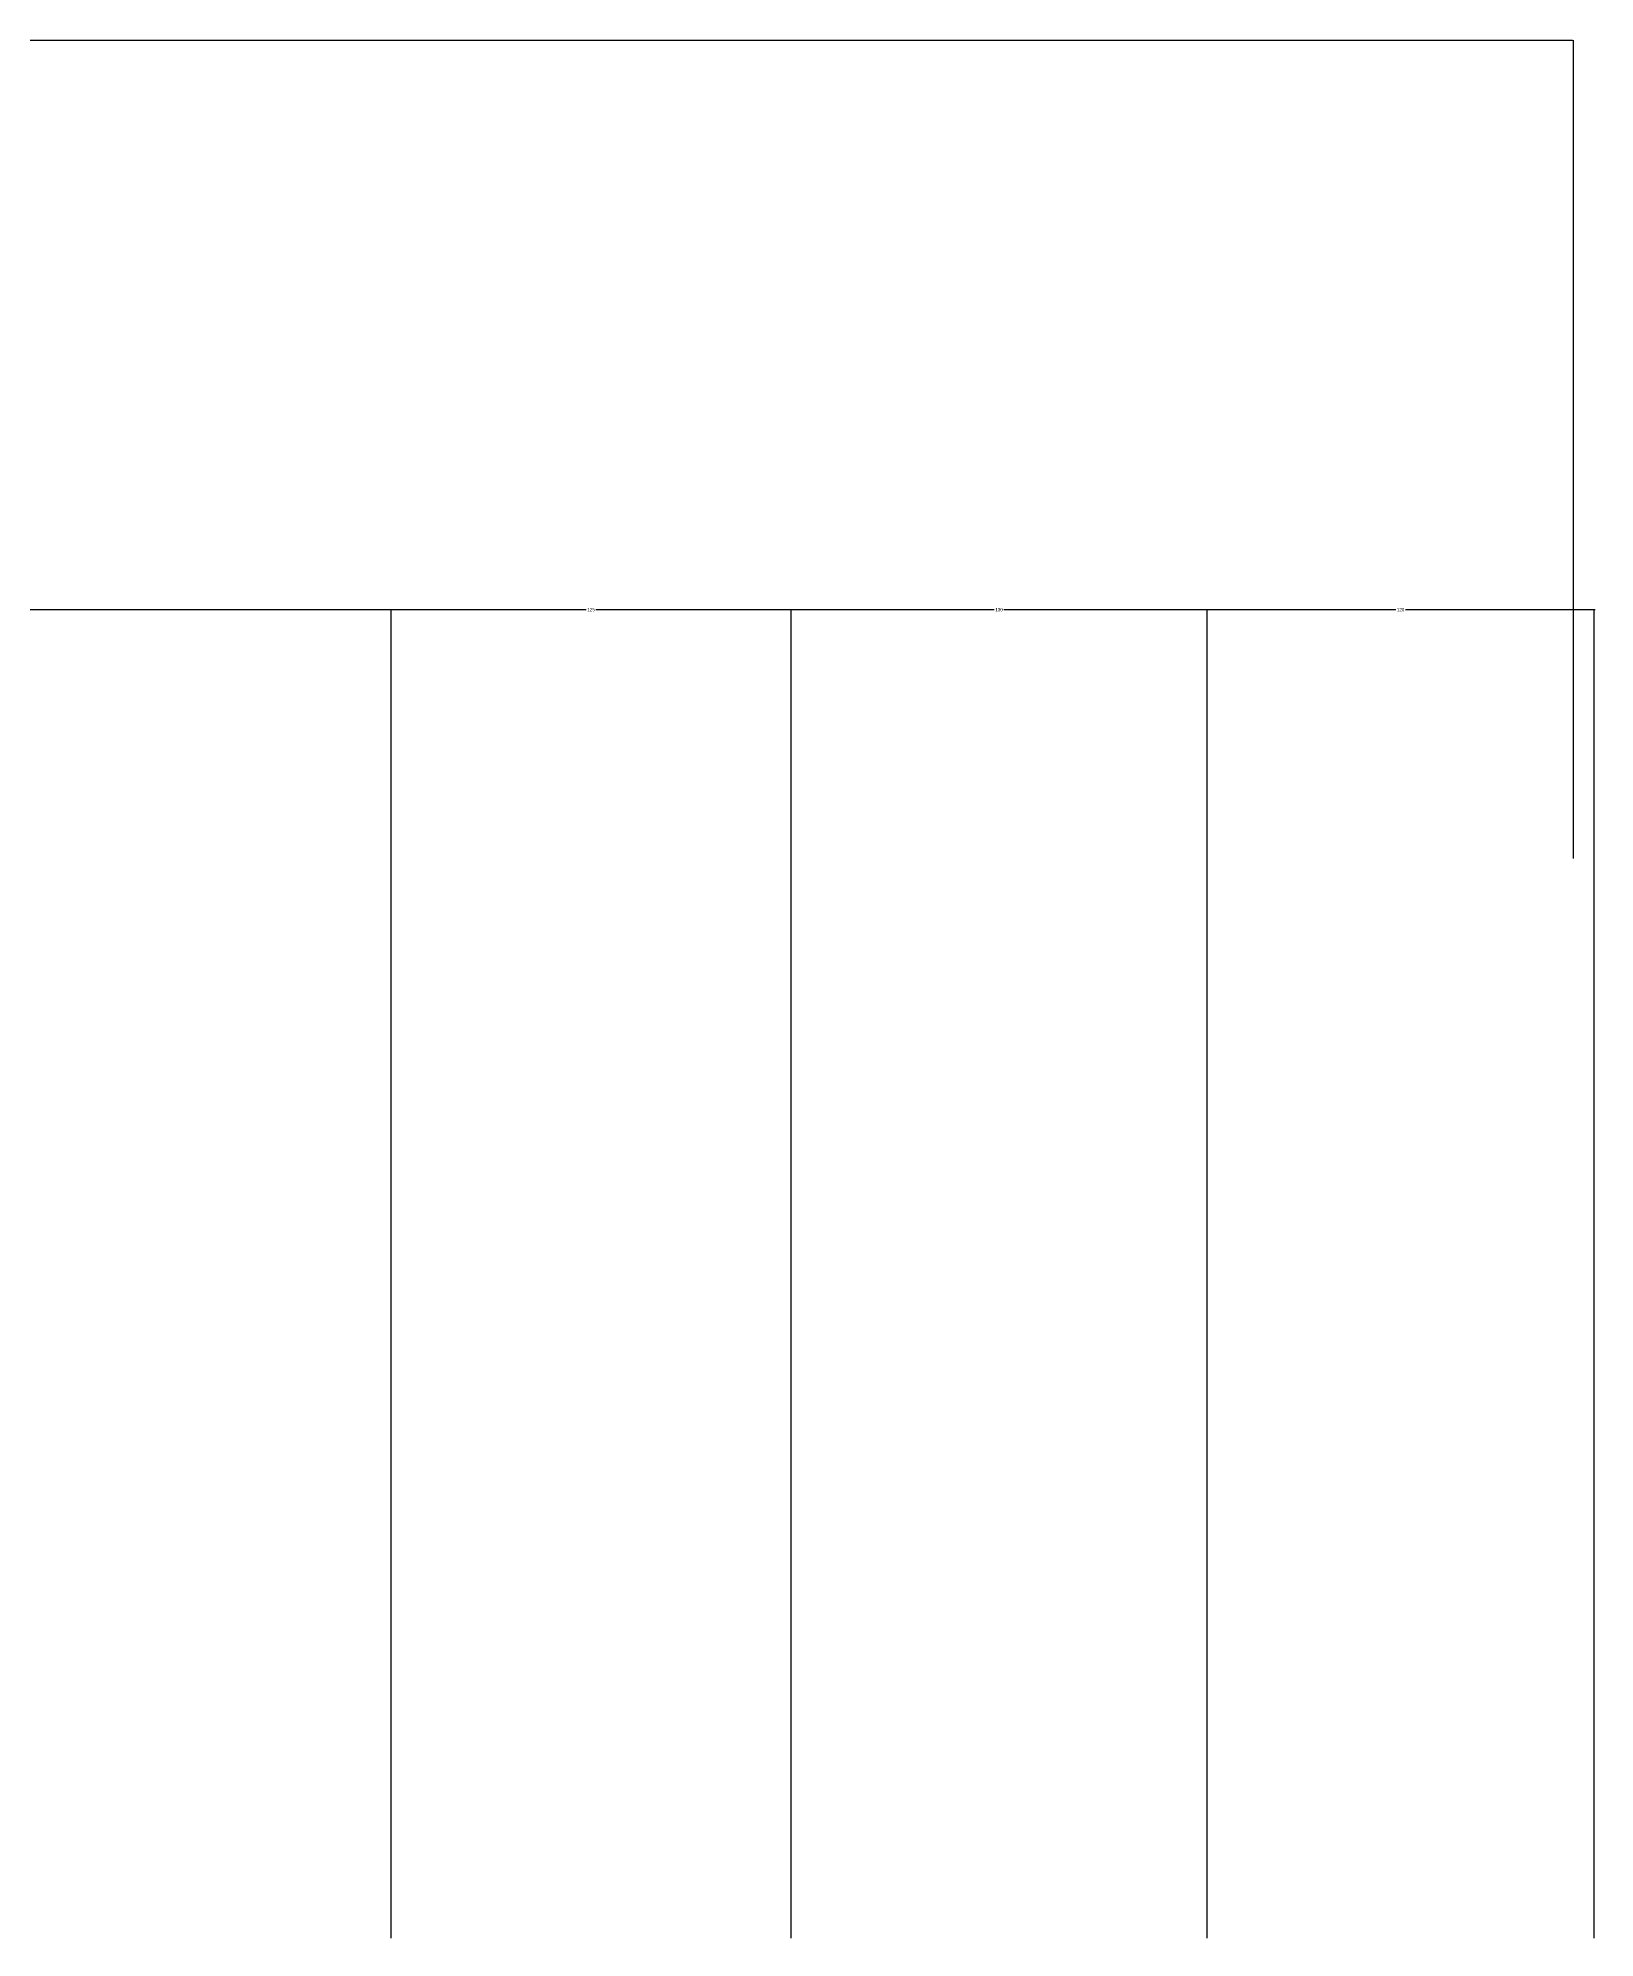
# Model space of a CAD drawing. Header units: metres. Extents: x 571 to 4031, y 26335 to 27550.
# Drawn here: x 3365 to 3852, y 26955 to 27549 of the extents above; entities that cross this region are included whole.
import ezdxf

# ---------------------------------------------------------------- set-up
doc = ezdxf.new("R2010")
doc.units = ezdxf.units.M
doc.layers.add('PUB_DIM', color=3, linetype='Continuous')
doc.dimstyles.get("Standard").update_dxf_attribs({"dimtxt": 2.5, "dimasz": 2.5, "dimexe": 1.25, "dimexo": 0.625, "dimtad": 1, "dimcen": 2.5, "dimazin": 3, "dimtfac": 1, "dimtmove": 0, "dimatfit": 3})

# ---------------------------------------------------------------- blocks, each defined once
blk = doc.blocks.new('*D1')
for p, q in [((3789.83, 27370.5), (3730.58, 27370.5)), ((3730.83, 26955.41), (3730.83, 27370.5)), ((3852.08, 27370.5), (3792.83, 27370.5)), ((3851.83, 26955.41), (3851.83, 27370.5))]:
    blk.add_line(p, q)
at = {"layer": 'Defpoints'}
for p in [(3851.83, 27370.5), (3730.83, 26955.41), (3851.83, 26955.41)]:
    blk.add_point(p, dxfattribs=at)
at = {"layer": 'PUB_DIM', "insert": (3791.33, 27370.5), "char_height": 1, "attachment_point": 5}
blk.add_mtext('120', dxfattribs=at)
blk = doc.blocks.new('*D2')
for p, q in [((3664.33, 27370.5), (3600.58, 27370.5)), ((3600.83, 26955.41), (3600.83, 27370.5)), ((3731.08, 27370.5), (3667.33, 27370.5)), ((3730.83, 26955.41), (3730.83, 27370.5))]:
    blk.add_line(p, q)
at = {"layer": 'Defpoints'}
for p in [(3730.83, 27370.5), (3600.83, 26955.41), (3730.83, 26955.41)]:
    blk.add_point(p, dxfattribs=at)
at = {"layer": 'PUB_DIM', "insert": (3665.83, 27370.5), "char_height": 1, "attachment_point": 5}
blk.add_mtext('130', dxfattribs=at)
blk = doc.blocks.new('*D6')
for p, q in [((3354.33, 27370.5), (3235.58, 27370.5)), ((3235.83, 26955.41), (3235.83, 27370.5)), ((3476.08, 27370.5), (3357.33, 27370.5)), ((3475.83, 26955.41), (3475.83, 27370.5))]:
    blk.add_line(p, q)
at = {"layer": 'Defpoints'}
for p in [(3475.83, 27370.5), (3235.83, 26955.41), (3475.83, 26955.41)]:
    blk.add_point(p, dxfattribs=at)
at = {"layer": 'PUB_DIM', "insert": (3355.83, 27370.5), "char_height": 1, "attachment_point": 5}
blk.add_mtext('240', dxfattribs=at)
blk = doc.blocks.new('*D10')
for p, q in [((3536.83, 27370.5), (3475.58, 27370.5)), ((3475.83, 26955.41), (3475.83, 27370.5)), ((3601.08, 27370.5), (3539.83, 27370.5)), ((3600.83, 26955.41), (3600.83, 27370.5))]:
    blk.add_line(p, q)
at = {"layer": 'Defpoints'}
for p in [(3600.83, 27370.5), (3475.83, 26955.41), (3600.83, 26955.41)]:
    blk.add_point(p, dxfattribs=at)
at = {"layer": 'PUB_DIM', "insert": (3538.33, 27370.5), "char_height": 1, "attachment_point": 5}
blk.add_mtext('125', dxfattribs=at)
blk = doc.blocks.new('*D11')
for p, q in [((2849.32, 27292.72), (2849.32, 27548.49)), ((2849.57, 27548.49), (3345.82, 27548.49)), ((3348.82, 27548.49), (3845.07, 27548.49)), ((3845.32, 27292.72), (3845.32, 27548.49))]:
    blk.add_line(p, q)
at = {"layer": 'Defpoints'}
for p in [(2849.32, 27548.49), (2849.32, 27292.72), (3845.32, 27292.72)]:
    blk.add_point(p, dxfattribs=at)
at = {"layer": 'PUB_DIM', "insert": (3347.32, 27548.49), "char_height": 1, "attachment_point": 5}
blk.add_mtext('980', dxfattribs=at)

msp = doc.modelspace()

# ---------------------------------------------------------------- dimensions: what is measured, and where the dimension line sits
at = {"layer": 'PUB_DIM'}
for base, p1, p2, text, picture, middle in [((2849.32, 27548.49), (2849.32, 27292.72), (3845.32, 27292.72), '980', '*D11', (3347.32, 27548.49)), ((3851.83, 27370.5), (3851.83, 26955.41), (3730.83, 26955.41), '120', '*D1', (3791.33, 27370.5))]:
    dim = msp.add_linear_dim(base=base, p1=p1, p2=p2, text=text, dimstyle='Standard', dxfattribs=at)
    dim.commit()
    dim.dimension.update_dxf_attribs({"geometry": picture, "text_midpoint": middle})
for base, p1, p2, picture, middle in [((3475.83, 27370.5), (3475.83, 26955.41), (3235.83, 26955.41), '*D6', (3355.83, 27370.5)), ((3600.83, 27370.5), (3600.83, 26955.41), (3475.83, 26955.41), '*D10', (3538.33, 27370.5)), ((3730.83, 27370.5), (3730.83, 26955.41), (3600.83, 26955.41), '*D2', (3665.83, 27370.5))]:
    dim = msp.add_linear_dim(base=base, p1=p1, p2=p2, dimstyle='Standard', dxfattribs=at)
    dim.commit()
    dim.dimension.update_dxf_attribs({"geometry": picture, "text_midpoint": middle})

doc.saveas('drawing.dxf')
